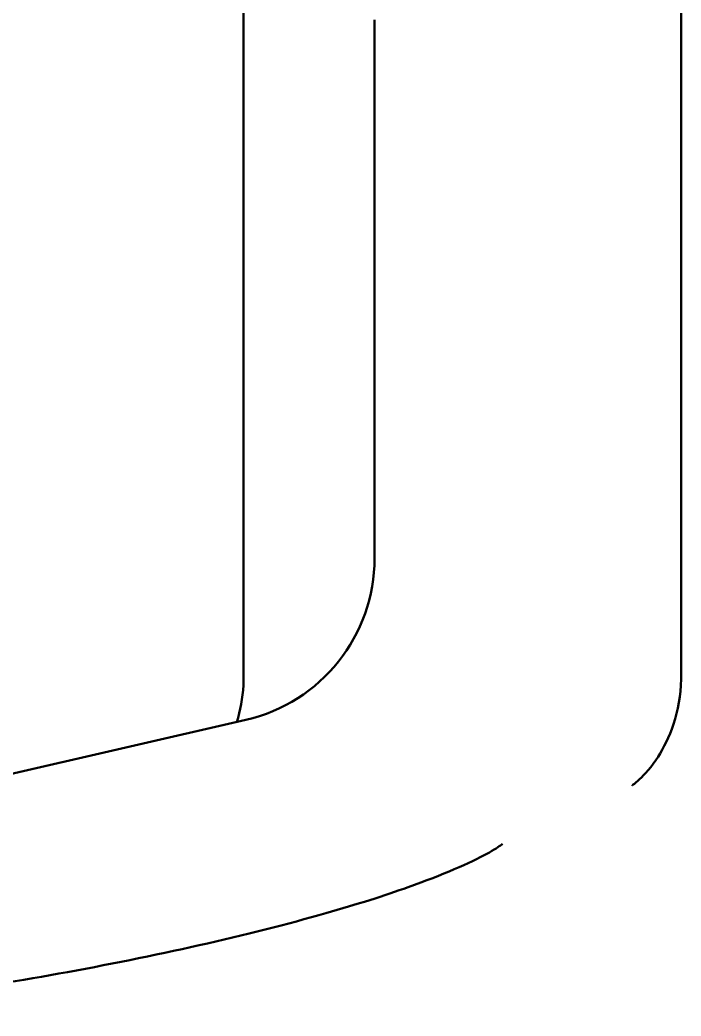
# Model space of a CAD drawing. Header units: millimetres. Extents: x 2725 to 10524, y 7125 to 11639.
# Drawn here: x 4977.384 to 4979.374, y 11275.954 to 11278.954 of the extents above; entities that cross this region are included whole.
import ezdxf

# ---------------------------------------------------------------- set-up
doc = ezdxf.new("R2010")
doc.units = ezdxf.units.MM
doc.header["$LTSCALE"] = 4
doc.layers.add('Visible (ISO)', color=7, linetype='Continuous', lineweight=50)

msp = doc.modelspace()

# ---------------------------------------------------------------- linework, layer by layer
at = {"layer": 'Visible (ISO)'}
for p, q in [((4979.3742, 11276.9749), (4979.3742, 11285.6539)), ((4978.0573, 11276.9749), (4978.0573, 11279.2539)), ((4978.4514, 11277.3328), (4978.4514, 11278.9539)), ((4978.0639, 11276.8456), (4977.3285, 11276.6759))]:
    msp.add_line(p, q, dxfattribs=at)
msp.add_arc((4977.9514, 11277.3328), 0.5, 283, 0, dxfattribs=at)
for points, knots in [([(4978.0366, 11276.8394), (4978.0474, 11276.8738), (4978.0545, 11276.9116), (4978.057, 11276.9582), (4978.0573, 11276.9665), (4978.0573, 11276.9749)], [1.1493264, 1.1493264, 1.1493264, 1.1493264, 1.2857436, 1.2857436, 1.315193, 1.315193, 1.315193, 1.315193]), ([(4979.2273, 11276.6487), (4979.2273, 11276.6487), (4979.2276, 11276.6489), (4979.2301, 11276.6506), (4979.2355, 11276.6545), (4979.2571, 11276.6738), (4979.2775, 11276.6945), (4979.3156, 11276.7499), (4979.333, 11276.7818), (4979.3611, 11276.8578), (4979.371, 11276.9034), (4979.374, 11276.9582), (4979.3742, 11276.9665), (4979.3742, 11276.9749)], [0.6234976, 0.6234976, 0.6234976, 0.6234976, 0.6613097, 0.6613097, 0.788785, 0.788785, 0.9708862, 0.9708862, 1.1203807, 1.1203807, 1.2857436, 1.2857436, 1.315193, 1.315193, 1.315193, 1.315193]), ([(4978.553, 11276.3422), (4978.6565, 11276.3792), (4978.7398, 11276.4155), (4978.8115, 11276.4546), (4978.8272, 11276.4651), (4978.8355, 11276.4715), (4978.8366, 11276.4725), (4978.8366, 11276.4725)], [0, 0, 0, 0, 0.5220295, 0.5220295, 0.7561057, 0.7561057, 0.8306346, 0.8306346, 0.8306346, 0.8306346]), ([(4976.3841, 11275.9539), (4976.4698, 11275.9539), (4976.5855, 11275.9597), (4976.8309, 11275.9824), (4976.9566, 11275.9971), (4977.2201, 11276.0339), (4977.3614, 11276.0565), (4977.6436, 11276.1075), (4977.788, 11276.1366), (4978.0598, 11276.198), (4978.1905, 11276.231), (4978.3981, 11276.2901), (4978.4824, 11276.3169), (4978.553, 11276.3422)], [0, 0, 0, 0, 0.511426, 0.511426, 0.93108, 0.93108, 1.356259, 1.356259, 1.791416, 1.791416, 2.231952, 2.231952, 2.590611, 2.590611, 2.590611, 2.590611])]:
    msp.add_open_spline(points, degree=3, knots=knots, dxfattribs=at)

doc.saveas('drawing.dxf')
